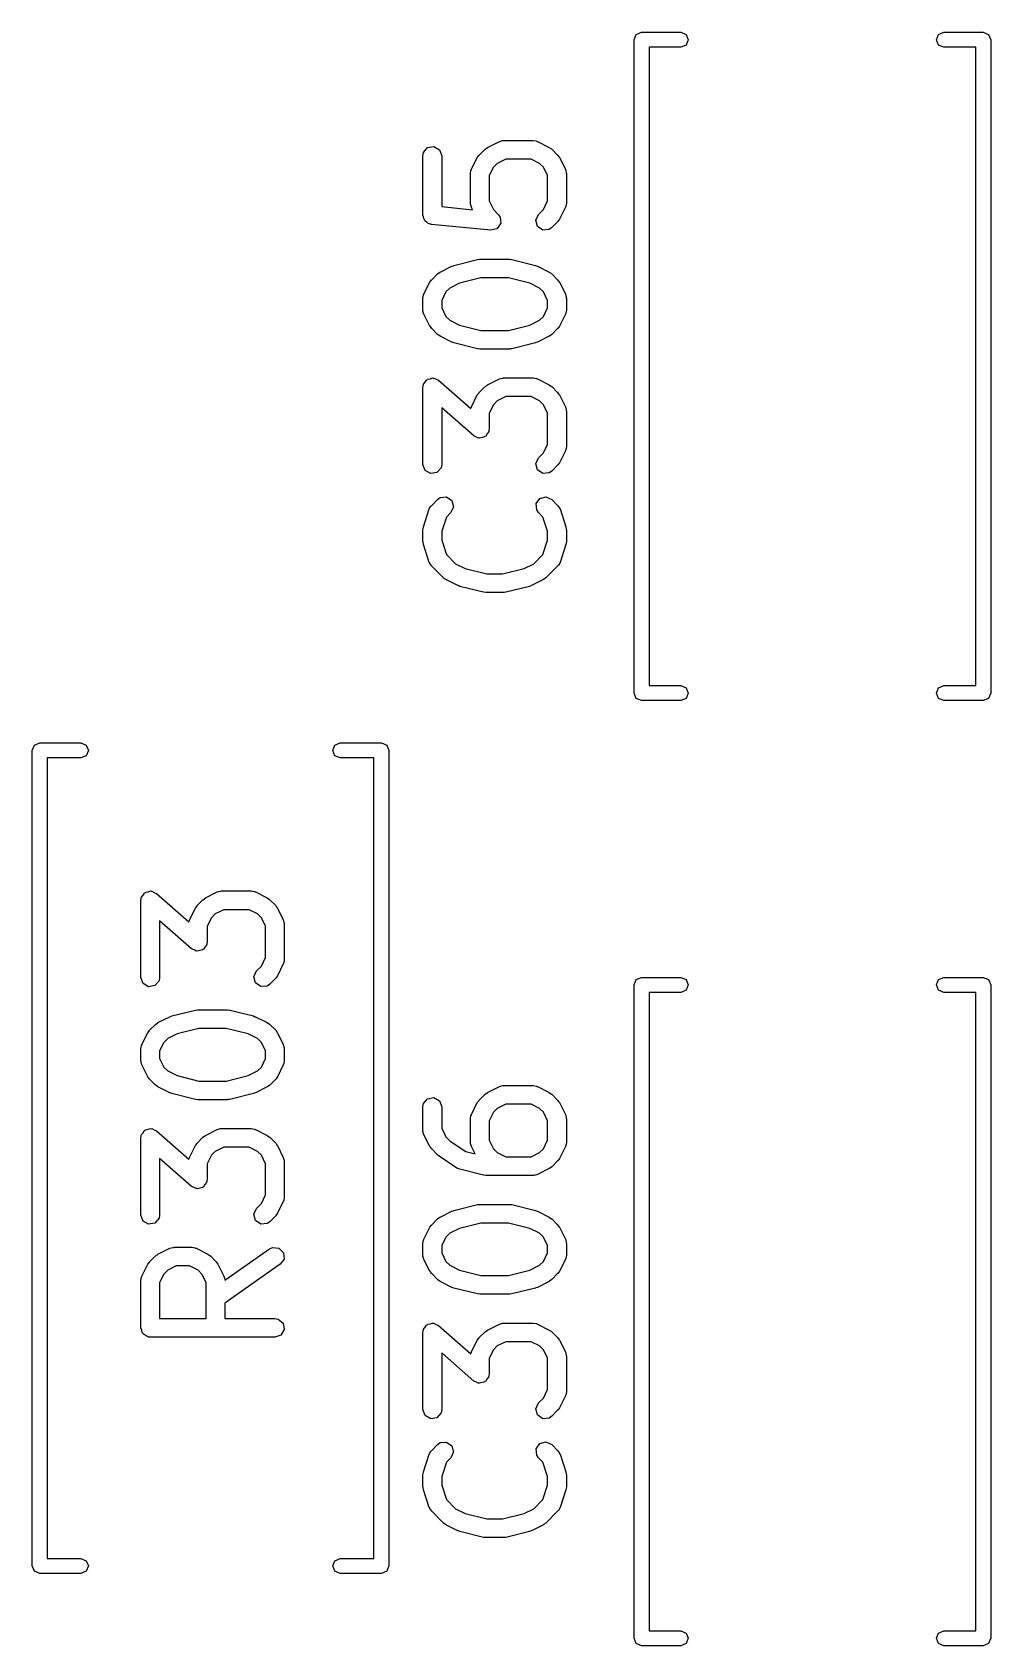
# Model space of a CAD drawing. Extents: x 96 to 185.9, y -128.5 to -80.8.
# Drawn here: x 116.02 to 123.71, y -126.49 to -113.55 of the extents above; entities that cross this region are included whole.
import ezdxf

# ---------------------------------------------------------------- set-up
doc = ezdxf.new("R2010")
doc.units = 0
doc.layers.add('BLACK', color=7, linetype='CONTINUOUS')

msp = doc.modelspace()

# ---------------------------------------------------------------- linework, layer by layer
at = {"layer": 'BLACK', "linetype": 'CONTINUOUS'}
for p, q in [((120.846, -113.61), (120.863, -113.568)), ((120.846, -118.85), (120.846, -113.61)), ((120.863, -113.568), (120.906, -113.55)), ((120.906, -113.55), (121.221, -113.55)), ((121.221, -113.55), (121.263, -113.568)), ((121.263, -113.568), (121.281, -113.61)), ((121.281, -113.61), (121.263, -113.653)), ((123.271, -113.61), (123.288, -113.568)), ((123.288, -113.653), (123.271, -113.61)), ((123.288, -113.568), (123.331, -113.55)), ((123.331, -113.55), (123.646, -113.55)), ((123.646, -113.55), (123.688, -113.568)), ((123.688, -113.568), (123.706, -113.61)), ((123.706, -113.61), (123.706, -118.85)), ((121.221, -113.67), (120.966, -113.67)), ((120.966, -113.67), (120.966, -118.79)), ((121.263, -113.653), (121.221, -113.67)), ((123.331, -113.67), (123.288, -113.653)), ((123.586, -113.67), (123.331, -113.67)), ((123.586, -118.79), (123.586, -113.67)), ((119.153, -114.54), (119.158, -114.514)), ((119.158, -114.514), (119.19, -114.475)), ((119.19, -114.475), (119.241, -114.466)), ((119.241, -114.466), (119.285, -114.492)), ((119.285, -114.492), (119.303, -114.54)), ((119.604, -114.535), (119.651, -114.487)), ((119.651, -114.487), (119.67, -114.474)), ((119.67, -114.474), (119.671, -114.473)), ((119.671, -114.473), (119.766, -114.425)), ((119.766, -114.425), (119.791, -114.418)), ((119.791, -114.418), (119.795, -114.419)), ((119.795, -114.419), (119.799, -114.417)), ((119.799, -114.417), (120.038, -114.417)), ((120.038, -114.417), (120.063, -114.422)), ((120.063, -114.422), (120.067, -114.425)), ((120.067, -114.425), (120.071, -114.425)), ((120.071, -114.425), (120.166, -114.473)), ((120.166, -114.473), (120.184, -114.486)), ((120.184, -114.486), (120.186, -114.487)), ((120.186, -114.487), (120.233, -114.535)), ((119.153, -115.016), (119.153, -114.54)), ((119.303, -114.54), (119.303, -114.948)), ((119.542, -114.649), (119.589, -114.554)), ((119.589, -114.554), (119.603, -114.536)), ((119.603, -114.536), (119.604, -114.535)), ((119.718, -114.632), (119.684, -114.7)), ((119.749, -114.602), (119.718, -114.632)), ((119.817, -114.567), (119.749, -114.602)), ((120.02, -114.567), (119.817, -114.567)), ((120.088, -114.602), (120.02, -114.567)), ((120.119, -114.632), (120.088, -114.602)), ((120.153, -114.7), (120.119, -114.632)), ((120.233, -114.535), (120.246, -114.553)), ((120.246, -114.553), (120.247, -114.554)), ((120.247, -114.554), (120.295, -114.649)), ((119.534, -114.683), (119.538, -114.657)), ((119.534, -114.921), (119.534, -114.683)), ((119.538, -114.657), (119.541, -114.654)), ((119.541, -114.654), (119.542, -114.649)), ((119.684, -114.7), (119.684, -114.903)), ((120.153, -114.903), (120.153, -114.7)), ((120.295, -114.649), (120.302, -114.674)), ((120.302, -114.674), (120.301, -114.679)), ((120.301, -114.679), (120.303, -114.683)), ((120.303, -114.683), (120.303, -114.921)), ((119.684, -114.903), (119.718, -114.972)), ((120.119, -114.972), (120.153, -114.903)), ((119.158, -115.031), (119.153, -115.016)), ((119.16, -115.047), (119.158, -115.031)), ((119.303, -114.948), (119.551, -114.973)), ((119.535, -114.925), (119.534, -114.921)), ((119.534, -114.929), (119.535, -114.925)), ((119.542, -114.954), (119.534, -114.929)), ((119.551, -114.973), (119.542, -114.954)), ((119.718, -114.972), (119.757, -115.011)), ((119.757, -115.011), (119.772, -115.032)), ((119.772, -115.032), (119.772, -115.033)), ((119.772, -115.033), (119.773, -115.033)), ((119.773, -115.033), (119.774, -115.058)), ((120.058, -115.057), (120.08, -115.011)), ((120.08, -115.011), (120.119, -114.972)), ((120.295, -114.954), (120.247, -115.05)), ((120.296, -114.95), (120.295, -114.954)), ((120.298, -114.947), (120.296, -114.95)), ((120.303, -114.921), (120.298, -114.947)), ((119.167, -115.054), (119.16, -115.047)), ((119.171, -115.064), (119.167, -115.054)), ((119.184, -115.072), (119.171, -115.064)), ((119.195, -115.084), (119.184, -115.072)), ((119.212, -115.088), (119.195, -115.084)), ((119.215, -115.09), (119.212, -115.088)), ((119.217, -115.09), (119.215, -115.09)), ((119.221, -115.091), (119.217, -115.09)), ((119.697, -115.138), (119.221, -115.091)), ((119.698, -115.138), (119.697, -115.138)), ((119.697, -115.138), (119.697, -115.138)), ((119.722, -115.132), (119.698, -115.138)), ((119.746, -115.126), (119.722, -115.132)), ((119.747, -115.125), (119.746, -115.126)), ((119.762, -115.105), (119.747, -115.125)), ((119.747, -115.125), (119.747, -115.125)), ((119.776, -115.084), (119.762, -115.105)), ((119.774, -115.058), (119.777, -115.083)), ((119.777, -115.083), (119.776, -115.084)), ((119.776, -115.084), (119.776, -115.084)), ((120.071, -115.107), (120.058, -115.057)), ((120.113, -115.136), (120.071, -115.107)), ((120.164, -115.132), (120.113, -115.136)), ((120.186, -115.117), (120.164, -115.132)), ((120.233, -115.069), (120.186, -115.117)), ((120.234, -115.068), (120.233, -115.069)), ((120.247, -115.05), (120.234, -115.068)), ((119.385, -115.425), (119.397, -115.422)), ((119.397, -115.422), (119.4, -115.42)), ((119.4, -115.42), (119.591, -115.372)), ((119.591, -115.372), (119.606, -115.371)), ((119.606, -115.371), (119.609, -115.37)), ((119.609, -115.37), (119.847, -115.37)), ((119.847, -115.37), (119.862, -115.372)), ((119.862, -115.372), (119.865, -115.372)), ((119.865, -115.372), (120.056, -115.42)), ((120.056, -115.42), (120.068, -115.425)), ((119.161, -115.649), (119.209, -115.554)), ((119.209, -115.554), (119.222, -115.536)), ((119.222, -115.536), (119.223, -115.535)), ((119.223, -115.535), (119.27, -115.487)), ((119.27, -115.487), (119.289, -115.474)), ((119.289, -115.474), (119.29, -115.473)), ((119.29, -115.473), (119.385, -115.425)), ((119.618, -115.52), (119.445, -115.563)), ((119.838, -115.52), (119.618, -115.52)), ((120.011, -115.563), (119.838, -115.52)), ((120.068, -115.425), (120.071, -115.425)), ((120.071, -115.425), (120.166, -115.473)), ((120.166, -115.473), (120.184, -115.486)), ((120.184, -115.486), (120.186, -115.487)), ((120.186, -115.487), (120.233, -115.535)), ((120.233, -115.535), (120.246, -115.553)), ((120.246, -115.553), (120.247, -115.554)), ((120.247, -115.554), (120.295, -115.649)), ((119.153, -115.683), (119.158, -115.657)), ((119.153, -115.778), (119.153, -115.683)), ((119.158, -115.657), (119.16, -115.654)), ((119.16, -115.654), (119.161, -115.649)), ((119.337, -115.632), (119.303, -115.7)), ((119.368, -115.602), (119.337, -115.632)), ((119.445, -115.563), (119.368, -115.602)), ((120.088, -115.602), (120.011, -115.563)), ((120.119, -115.632), (120.088, -115.602)), ((120.153, -115.7), (120.119, -115.632)), ((120.295, -115.649), (120.302, -115.674)), ((120.302, -115.674), (120.301, -115.679)), ((120.301, -115.679), (120.303, -115.683)), ((120.303, -115.683), (120.303, -115.778)), ((119.155, -115.782), (119.153, -115.778)), ((119.153, -115.787), (119.155, -115.782)), ((119.161, -115.812), (119.153, -115.787)), ((119.209, -115.907), (119.161, -115.812)), ((119.303, -115.7), (119.303, -115.76)), ((119.303, -115.76), (119.337, -115.829)), ((120.119, -115.829), (120.153, -115.76)), ((120.153, -115.76), (120.153, -115.7)), ((120.295, -115.812), (120.247, -115.907)), ((120.296, -115.807), (120.295, -115.812)), ((120.298, -115.804), (120.296, -115.807)), ((120.303, -115.778), (120.298, -115.804)), ((119.21, -115.908), (119.209, -115.907)), ((119.223, -115.926), (119.21, -115.908)), ((119.27, -115.974), (119.223, -115.926)), ((119.337, -115.829), (119.368, -115.859)), ((119.368, -115.859), (119.445, -115.898)), ((119.445, -115.898), (119.618, -115.941)), ((119.618, -115.941), (119.838, -115.941)), ((119.838, -115.941), (120.011, -115.898)), ((120.011, -115.898), (120.088, -115.859)), ((120.088, -115.859), (120.119, -115.829)), ((120.233, -115.926), (120.186, -115.974)), ((120.234, -115.925), (120.233, -115.926)), ((120.247, -115.907), (120.234, -115.925)), ((119.272, -115.975), (119.27, -115.974)), ((119.29, -115.988), (119.272, -115.975)), ((119.385, -116.036), (119.29, -115.988)), ((119.388, -116.036), (119.385, -116.036)), ((119.4, -116.041), (119.388, -116.036)), ((119.591, -116.089), (119.4, -116.041)), ((120.056, -116.041), (119.865, -116.089)), ((120.059, -116.039), (120.056, -116.041)), ((120.071, -116.036), (120.059, -116.039)), ((120.166, -115.988), (120.071, -116.036)), ((120.167, -115.987), (120.166, -115.988)), ((120.186, -115.974), (120.167, -115.987)), ((119.594, -116.089), (119.591, -116.089)), ((119.609, -116.091), (119.594, -116.089)), ((119.847, -116.091), (119.609, -116.091)), ((119.85, -116.09), (119.847, -116.091)), ((119.865, -116.089), (119.85, -116.09)), ((119.19, -116.332), (119.21, -116.329)), ((119.21, -116.329), (119.23, -116.322)), ((119.23, -116.322), (119.235, -116.324)), ((119.235, -116.324), (119.241, -116.323)), ((119.241, -116.323), (119.259, -116.333)), ((119.671, -116.378), (119.766, -116.33)), ((119.766, -116.33), (119.791, -116.323)), ((119.791, -116.323), (119.795, -116.324)), ((119.795, -116.324), (119.799, -116.322)), ((119.799, -116.322), (120.038, -116.322)), ((120.038, -116.322), (120.063, -116.327)), ((120.063, -116.327), (120.067, -116.329)), ((120.067, -116.329), (120.071, -116.33)), ((120.071, -116.33), (120.166, -116.378)), ((119.153, -116.397), (119.155, -116.386)), ((119.153, -117.016), (119.153, -116.397)), ((119.154, -116.383), (119.156, -116.38)), ((119.155, -116.386), (119.154, -116.383)), ((119.156, -116.38), (119.158, -116.371)), ((119.158, -116.371), (119.17, -116.356)), ((119.17, -116.356), (119.181, -116.339)), ((119.181, -116.339), (119.187, -116.337)), ((119.187, -116.337), (119.19, -116.332)), ((119.259, -116.333), (119.277, -116.341)), ((119.277, -116.341), (119.537, -116.568)), ((119.542, -116.554), (119.589, -116.459)), ((119.589, -116.459), (119.603, -116.441)), ((119.603, -116.441), (119.604, -116.439)), ((119.604, -116.439), (119.651, -116.392)), ((119.651, -116.392), (119.67, -116.379)), ((119.67, -116.379), (119.671, -116.378)), ((120.166, -116.378), (120.184, -116.391)), ((120.184, -116.391), (120.186, -116.392)), ((120.186, -116.392), (120.233, -116.439)), ((120.233, -116.439), (120.246, -116.458)), ((120.246, -116.458), (120.247, -116.459)), ((120.247, -116.459), (120.295, -116.554)), ((119.56, -116.787), (119.303, -116.562)), ((119.303, -116.562), (119.303, -117.016)), ((119.537, -116.568), (119.538, -116.562)), ((119.538, -116.562), (119.541, -116.558)), ((119.541, -116.558), (119.542, -116.554)), ((119.718, -116.537), (119.684, -116.605)), ((119.749, -116.506), (119.718, -116.537)), ((119.817, -116.472), (119.749, -116.506)), ((120.02, -116.472), (119.817, -116.472)), ((120.088, -116.506), (120.02, -116.472)), ((120.119, -116.537), (120.088, -116.506)), ((120.153, -116.605), (120.119, -116.537)), ((120.295, -116.554), (120.302, -116.579)), ((120.302, -116.579), (120.301, -116.583)), ((120.301, -116.583), (120.303, -116.588)), ((120.303, -116.588), (120.303, -116.873)), ((119.684, -116.605), (119.684, -116.73)), ((120.153, -116.856), (120.153, -116.605)), ((119.578, -116.794), (119.56, -116.787)), ((119.596, -116.804), (119.578, -116.794)), ((119.602, -116.803), (119.596, -116.804)), ((119.607, -116.805), (119.602, -116.803)), ((119.627, -116.799), (119.607, -116.805)), ((119.646, -116.795), (119.627, -116.799)), ((119.65, -116.791), (119.646, -116.795)), ((119.656, -116.789), (119.65, -116.791)), ((119.666, -116.772), (119.656, -116.789)), ((119.679, -116.756), (119.666, -116.772)), ((119.681, -116.748), (119.679, -116.756)), ((119.683, -116.745), (119.681, -116.748)), ((119.684, -116.73), (119.682, -116.742)), ((119.682, -116.742), (119.683, -116.745)), ((120.058, -117.01), (120.08, -116.963)), ((120.08, -116.963), (120.119, -116.924)), ((120.119, -116.924), (120.153, -116.856)), ((120.295, -116.907), (120.247, -117.002)), ((120.296, -116.902), (120.295, -116.907)), ((120.298, -116.899), (120.296, -116.902)), ((120.303, -116.873), (120.298, -116.899)), ((119.171, -117.064), (119.153, -117.016)), ((119.215, -117.09), (119.171, -117.064)), ((119.265, -117.081), (119.215, -117.09)), ((119.298, -117.042), (119.265, -117.081)), ((119.303, -117.016), (119.298, -117.042)), ((120.071, -117.059), (120.058, -117.01)), ((120.113, -117.089), (120.071, -117.059)), ((120.164, -117.084), (120.113, -117.089)), ((120.186, -117.069), (120.164, -117.084)), ((120.233, -117.022), (120.186, -117.069)), ((120.234, -117.02), (120.233, -117.022)), ((120.247, -117.002), (120.234, -117.02)), ((119.204, -117.373), (119.217, -117.35)), ((119.217, -117.35), (119.221, -117.348)), ((119.221, -117.348), (119.223, -117.344)), ((119.223, -117.344), (119.27, -117.296)), ((119.27, -117.296), (119.292, -117.281)), ((119.292, -117.281), (119.343, -117.277)), ((119.343, -117.277), (119.385, -117.306)), ((119.398, -117.356), (119.376, -117.402)), ((119.385, -117.306), (119.398, -117.356)), ((120.06, -117.33), (120.09, -117.288)), ((120.065, -117.381), (120.06, -117.33)), ((120.09, -117.288), (120.139, -117.275)), ((120.139, -117.275), (120.186, -117.296)), ((120.186, -117.296), (120.233, -117.344)), ((120.233, -117.344), (120.248, -117.365)), ((120.248, -117.365), (120.249, -117.37)), ((119.157, -117.516), (119.204, -117.373)), ((119.341, -117.438), (119.303, -117.552)), ((119.376, -117.402), (119.341, -117.438)), ((120.08, -117.402), (120.065, -117.381)), ((120.115, -117.438), (120.08, -117.402)), ((120.153, -117.552), (120.115, -117.438)), ((120.249, -117.37), (120.252, -117.373)), ((120.252, -117.373), (120.299, -117.516)), ((119.153, -117.54), (119.157, -117.518)), ((119.153, -117.635), (119.153, -117.54)), ((119.157, -117.518), (119.157, -117.516)), ((119.303, -117.552), (119.303, -117.623)), ((119.303, -117.623), (119.341, -117.738)), ((120.115, -117.738), (120.153, -117.623)), ((120.153, -117.623), (120.153, -117.552)), ((120.299, -117.516), (120.302, -117.538)), ((120.302, -117.538), (120.303, -117.54)), ((120.303, -117.54), (120.303, -117.635)), ((119.154, -117.637), (119.153, -117.635)), ((119.157, -117.659), (119.154, -117.637)), ((119.204, -117.802), (119.157, -117.659)), ((119.341, -117.738), (119.415, -117.812)), ((120.041, -117.812), (120.115, -117.738)), ((120.299, -117.659), (120.252, -117.802)), ((120.303, -117.635), (120.299, -117.657)), ((120.299, -117.657), (120.299, -117.659)), ((119.207, -117.805), (119.204, -117.802)), ((119.208, -117.81), (119.207, -117.805)), ((119.223, -117.831), (119.208, -117.81)), ((119.318, -117.926), (119.223, -117.831)), ((119.415, -117.812), (119.492, -117.85)), ((119.492, -117.85), (119.666, -117.893)), ((119.79, -117.893), (119.964, -117.85)), ((119.964, -117.85), (120.041, -117.812)), ((120.233, -117.831), (120.138, -117.926)), ((120.235, -117.827), (120.233, -117.831)), ((120.239, -117.825), (120.235, -117.827)), ((120.252, -117.802), (120.239, -117.825)), ((119.319, -117.927), (119.318, -117.926)), ((119.337, -117.94), (119.319, -117.927)), ((119.433, -117.988), (119.337, -117.94)), ((119.436, -117.988), (119.433, -117.988)), ((119.448, -117.994), (119.436, -117.988)), ((119.638, -118.041), (119.448, -117.994)), ((119.666, -117.893), (119.79, -117.893)), ((120.008, -117.994), (119.818, -118.041)), ((120.011, -117.992), (120.008, -117.994)), ((120.023, -117.988), (120.011, -117.992)), ((120.119, -117.94), (120.023, -117.988)), ((120.12, -117.939), (120.119, -117.94)), ((120.138, -117.926), (120.12, -117.939)), ((119.642, -118.041), (119.638, -118.041)), ((119.657, -118.043), (119.642, -118.041)), ((119.799, -118.043), (119.657, -118.043)), ((119.803, -118.042), (119.799, -118.043)), ((119.818, -118.041), (119.803, -118.042)), ((120.863, -118.893), (120.846, -118.85)), ((120.906, -118.91), (120.863, -118.893)), ((121.221, -118.91), (120.906, -118.91)), ((120.966, -118.79), (121.221, -118.79)), ((121.221, -118.79), (121.263, -118.808)), ((121.263, -118.893), (121.221, -118.91)), ((121.263, -118.808), (121.281, -118.85)), ((121.281, -118.85), (121.263, -118.893)), ((123.271, -118.85), (123.288, -118.808)), ((123.288, -118.893), (123.271, -118.85)), ((123.288, -118.808), (123.331, -118.79)), ((123.331, -118.91), (123.288, -118.893)), ((123.331, -118.79), (123.586, -118.79)), ((123.646, -118.91), (123.331, -118.91)), ((123.688, -118.893), (123.646, -118.91)), ((123.706, -118.85), (123.688, -118.893)), ((116.02, -119.31), (116.037, -119.268)), ((116.037, -119.268), (116.08, -119.25)), ((116.08, -119.25), (116.41, -119.25)), ((116.41, -119.25), (116.452, -119.268)), ((116.452, -119.268), (116.47, -119.31)), ((118.43, -119.31), (118.447, -119.268)), ((118.447, -119.268), (118.49, -119.25)), ((118.49, -119.25), (118.82, -119.25)), ((118.82, -119.25), (118.862, -119.268)), ((118.862, -119.268), (118.88, -119.31)), ((116.02, -125.85), (116.02, -119.31)), ((116.41, -119.37), (116.14, -119.37)), ((116.14, -119.37), (116.14, -125.79)), ((116.452, -119.353), (116.41, -119.37)), ((116.47, -119.31), (116.452, -119.353)), ((118.447, -119.353), (118.43, -119.31)), ((118.49, -119.37), (118.447, -119.353)), ((118.76, -119.37), (118.49, -119.37)), ((118.76, -125.79), (118.76, -119.37)), ((118.88, -119.31), (118.88, -125.85)), ((116.896, -120.486), (116.909, -120.471)), ((116.909, -120.471), (116.919, -120.454)), ((116.919, -120.454), (116.925, -120.452)), ((116.925, -120.452), (116.929, -120.447)), ((116.929, -120.447), (116.949, -120.444)), ((116.949, -120.444), (116.968, -120.437)), ((116.968, -120.437), (116.973, -120.439)), ((116.973, -120.439), (116.979, -120.438)), ((116.979, -120.438), (116.997, -120.448)), ((116.997, -120.448), (117.016, -120.456)), ((117.016, -120.456), (117.276, -120.683)), ((117.409, -120.493), (117.504, -120.445)), ((117.504, -120.445), (117.529, -120.438)), ((117.529, -120.438), (117.533, -120.439)), ((117.533, -120.439), (117.538, -120.437)), ((117.538, -120.437), (117.776, -120.437)), ((117.776, -120.437), (117.801, -120.442)), ((117.801, -120.442), (117.805, -120.445)), ((117.805, -120.445), (117.809, -120.445)), ((117.809, -120.445), (117.904, -120.493)), ((116.891, -120.512), (116.893, -120.501)), ((116.891, -121.131), (116.891, -120.512)), ((116.893, -120.498), (116.894, -120.495)), ((116.893, -120.501), (116.893, -120.498)), ((116.894, -120.495), (116.896, -120.486)), ((117.28, -120.669), (117.328, -120.574)), ((117.328, -120.574), (117.341, -120.556)), ((117.341, -120.556), (117.342, -120.554)), ((117.342, -120.554), (117.389, -120.507)), ((117.389, -120.507), (117.408, -120.494)), ((117.408, -120.494), (117.409, -120.493)), ((117.555, -120.587), (117.487, -120.621)), ((117.758, -120.587), (117.555, -120.587)), ((117.827, -120.621), (117.758, -120.587)), ((117.904, -120.493), (117.922, -120.506)), ((117.922, -120.506), (117.924, -120.507)), ((117.924, -120.507), (117.972, -120.554)), ((117.972, -120.554), (117.984, -120.573)), ((117.984, -120.573), (117.986, -120.574)), ((117.986, -120.574), (118.033, -120.669)), ((117.298, -120.902), (117.041, -120.677)), ((117.041, -120.677), (117.041, -121.131)), ((117.276, -120.683), (117.277, -120.677)), ((117.277, -120.677), (117.28, -120.673)), ((117.28, -120.673), (117.28, -120.669)), ((117.456, -120.652), (117.422, -120.72)), ((117.422, -120.72), (117.422, -120.845)), ((117.487, -120.621), (117.456, -120.652)), ((117.857, -120.652), (117.827, -120.621)), ((117.891, -120.72), (117.857, -120.652)), ((117.891, -120.971), (117.891, -120.72)), ((118.033, -120.669), (118.041, -120.694)), ((118.041, -120.694), (118.04, -120.698)), ((118.04, -120.698), (118.041, -120.703)), ((118.041, -120.703), (118.041, -120.988)), ((117.422, -120.845), (117.42, -120.857)), ((117.42, -120.857), (117.421, -120.86)), ((117.317, -120.909), (117.298, -120.902)), ((117.334, -120.919), (117.317, -120.909)), ((117.34, -120.918), (117.334, -120.919)), ((117.346, -120.92), (117.34, -120.918)), ((117.365, -120.914), (117.346, -120.92)), ((117.385, -120.91), (117.365, -120.914)), ((117.388, -120.906), (117.385, -120.91)), ((117.394, -120.904), (117.388, -120.906)), ((117.405, -120.887), (117.394, -120.904)), ((117.418, -120.871), (117.405, -120.887)), ((117.419, -120.863), (117.418, -120.871)), ((117.421, -120.86), (117.419, -120.863)), ((117.857, -121.039), (117.891, -120.971)), ((118.041, -120.988), (118.037, -121.014)), ((117.796, -121.125), (117.818, -121.078)), ((117.818, -121.078), (117.857, -121.039)), ((117.986, -121.117), (117.972, -121.135)), ((118.033, -121.022), (117.986, -121.117)), ((118.034, -121.017), (118.033, -121.022)), ((118.037, -121.014), (118.034, -121.017)), ((116.909, -121.179), (116.891, -121.131)), ((116.953, -121.205), (116.909, -121.179)), ((117.004, -121.196), (116.953, -121.205)), ((117.037, -121.157), (117.004, -121.196)), ((117.041, -121.131), (117.037, -121.157)), ((117.81, -121.174), (117.796, -121.125)), ((117.852, -121.204), (117.81, -121.174)), ((117.903, -121.199), (117.852, -121.204)), ((117.924, -121.184), (117.903, -121.199)), ((117.972, -121.137), (117.924, -121.184)), ((117.972, -121.135), (117.972, -121.137)), ((120.846, -121.19), (120.863, -121.148)), ((120.846, -126.43), (120.846, -121.19)), ((120.863, -121.148), (120.906, -121.13)), ((120.906, -121.13), (121.221, -121.13)), ((121.221, -121.13), (121.263, -121.148)), ((121.263, -121.233), (121.221, -121.25)), ((121.263, -121.148), (121.281, -121.19)), ((121.281, -121.19), (121.263, -121.233)), ((123.271, -121.19), (123.288, -121.148)), ((123.288, -121.233), (123.271, -121.19)), ((123.288, -121.148), (123.331, -121.13)), ((123.331, -121.25), (123.288, -121.233)), ((123.331, -121.13), (123.646, -121.13)), ((123.646, -121.13), (123.688, -121.148)), ((123.688, -121.148), (123.706, -121.19)), ((123.706, -121.19), (123.706, -126.43)), ((121.221, -121.25), (120.966, -121.25)), ((120.966, -121.25), (120.966, -126.37)), ((123.586, -121.25), (123.331, -121.25)), ((123.586, -126.37), (123.586, -121.25)), ((117.008, -121.507), (117.027, -121.494)), ((117.027, -121.494), (117.028, -121.493)), ((117.028, -121.493), (117.123, -121.445)), ((117.123, -121.445), (117.136, -121.441)), ((117.136, -121.441), (117.138, -121.439)), ((117.138, -121.439), (117.329, -121.392)), ((117.329, -121.392), (117.344, -121.391)), ((117.344, -121.391), (117.347, -121.389)), ((117.347, -121.389), (117.585, -121.389)), ((117.585, -121.389), (117.6, -121.392)), ((117.6, -121.392), (117.603, -121.392)), ((117.603, -121.392), (117.794, -121.439)), ((117.794, -121.439), (117.806, -121.445)), ((117.806, -121.445), (117.809, -121.445)), ((117.809, -121.445), (117.904, -121.493)), ((117.904, -121.493), (117.922, -121.506)), ((117.922, -121.506), (117.924, -121.507)), ((116.899, -121.669), (116.947, -121.574)), ((116.947, -121.574), (116.96, -121.556)), ((116.96, -121.556), (116.961, -121.554)), ((116.961, -121.554), (117.008, -121.507)), ((117.106, -121.621), (117.075, -121.652)), ((117.183, -121.583), (117.106, -121.621)), ((117.356, -121.539), (117.183, -121.583)), ((117.576, -121.539), (117.356, -121.539)), ((117.75, -121.583), (117.576, -121.539)), ((117.827, -121.621), (117.75, -121.583)), ((117.857, -121.652), (117.827, -121.621)), ((117.924, -121.507), (117.972, -121.554)), ((117.972, -121.554), (117.984, -121.573)), ((117.984, -121.573), (117.986, -121.574)), ((117.986, -121.574), (118.033, -121.669)), ((116.891, -121.703), (116.896, -121.677)), ((116.891, -121.798), (116.891, -121.703)), ((116.896, -121.677), (116.899, -121.673)), ((116.899, -121.673), (116.899, -121.669)), ((117.075, -121.652), (117.041, -121.72)), ((117.041, -121.72), (117.041, -121.78)), ((117.891, -121.72), (117.857, -121.652)), ((117.891, -121.78), (117.891, -121.72)), ((118.033, -121.669), (118.041, -121.694)), ((118.041, -121.694), (118.04, -121.698)), ((118.04, -121.698), (118.041, -121.703)), ((118.041, -121.703), (118.041, -121.798)), ((116.893, -121.802), (116.891, -121.798)), ((116.892, -121.806), (116.893, -121.802)), ((116.899, -121.831), (116.892, -121.806)), ((116.947, -121.927), (116.899, -121.831)), ((117.041, -121.78), (117.075, -121.849)), ((117.075, -121.849), (117.106, -121.879)), ((117.106, -121.879), (117.183, -121.918)), ((117.75, -121.918), (117.827, -121.879)), ((117.827, -121.879), (117.857, -121.849)), ((117.857, -121.849), (117.891, -121.78)), ((118.033, -121.831), (117.986, -121.927)), ((118.034, -121.827), (118.033, -121.831)), ((118.037, -121.823), (118.034, -121.827)), ((118.041, -121.798), (118.037, -121.823)), ((116.948, -121.928), (116.947, -121.927)), ((116.961, -121.946), (116.948, -121.928)), ((117.008, -121.994), (116.961, -121.946)), ((117.01, -121.994), (117.008, -121.994)), ((117.028, -122.008), (117.01, -121.994)), ((117.123, -122.055), (117.028, -122.008)), ((117.183, -121.918), (117.356, -121.961)), ((117.356, -121.961), (117.576, -121.961)), ((117.576, -121.961), (117.75, -121.918)), ((117.904, -122.008), (117.809, -122.055)), ((117.906, -122.007), (117.904, -122.008)), ((117.924, -121.994), (117.906, -122.007)), ((117.972, -121.946), (117.924, -121.994)), ((117.986, -121.927), (117.972, -121.945)), ((117.972, -121.945), (117.972, -121.946)), ((119.671, -122.053), (119.766, -122.005)), ((119.766, -122.005), (119.791, -121.998)), ((119.791, -121.998), (119.795, -121.999)), ((119.795, -121.999), (119.799, -121.997)), ((119.799, -121.997), (120.038, -121.997)), ((120.038, -121.997), (120.063, -122.002)), ((120.063, -122.002), (120.067, -122.005)), ((120.067, -122.005), (120.071, -122.005)), ((120.071, -122.005), (120.166, -122.053)), ((117.127, -122.056), (117.123, -122.055)), ((117.138, -122.061), (117.127, -122.056)), ((117.329, -122.109), (117.138, -122.061)), ((117.332, -122.108), (117.329, -122.109)), ((117.347, -122.111), (117.332, -122.108)), ((117.585, -122.111), (117.347, -122.111)), ((117.588, -122.11), (117.585, -122.111)), ((117.603, -122.109), (117.588, -122.11)), ((117.794, -122.061), (117.603, -122.109)), ((117.797, -122.059), (117.794, -122.061)), ((117.809, -122.055), (117.797, -122.059)), ((119.153, -122.168), (119.158, -122.142)), ((119.158, -122.142), (119.19, -122.103)), ((119.19, -122.103), (119.241, -122.094)), ((119.241, -122.094), (119.285, -122.119)), ((119.285, -122.119), (119.303, -122.168)), ((119.542, -122.229), (119.589, -122.134)), ((119.589, -122.134), (119.603, -122.116)), ((119.603, -122.116), (119.604, -122.115)), ((119.604, -122.115), (119.651, -122.067)), ((119.651, -122.067), (119.67, -122.054)), ((119.67, -122.054), (119.671, -122.053)), ((119.817, -122.147), (119.749, -122.182)), ((120.02, -122.147), (119.817, -122.147)), ((120.088, -122.182), (120.02, -122.147)), ((120.166, -122.053), (120.184, -122.066)), ((120.184, -122.066), (120.186, -122.067)), ((120.186, -122.067), (120.233, -122.115)), ((120.233, -122.115), (120.246, -122.133)), ((120.246, -122.133), (120.247, -122.134)), ((120.247, -122.134), (120.295, -122.229)), ((119.153, -122.358), (119.153, -122.168)), ((119.303, -122.168), (119.303, -122.34)), ((119.534, -122.263), (119.538, -122.237)), ((119.534, -122.453), (119.534, -122.263)), ((119.538, -122.237), (119.541, -122.234)), ((119.541, -122.234), (119.542, -122.229)), ((119.718, -122.212), (119.684, -122.28)), ((119.684, -122.28), (119.684, -122.436)), ((119.749, -122.182), (119.718, -122.212)), ((120.119, -122.212), (120.088, -122.182)), ((120.153, -122.28), (120.119, -122.212)), ((120.153, -122.436), (120.153, -122.28)), ((120.295, -122.229), (120.302, -122.254)), ((120.302, -122.254), (120.301, -122.259)), ((120.301, -122.259), (120.303, -122.263)), ((120.303, -122.263), (120.303, -122.453)), ((116.891, -122.417), (116.893, -122.406)), ((116.893, -122.402), (116.894, -122.4)), ((116.893, -122.406), (116.893, -122.402)), ((116.894, -122.4), (116.896, -122.391)), ((116.896, -122.391), (116.909, -122.376)), ((116.909, -122.376), (116.919, -122.358)), ((116.919, -122.358), (116.925, -122.356)), ((116.925, -122.356), (116.929, -122.352)), ((116.929, -122.352), (116.949, -122.348)), ((116.949, -122.348), (116.968, -122.342)), ((116.968, -122.342), (116.973, -122.344)), ((116.973, -122.344), (116.979, -122.343)), ((116.979, -122.343), (116.997, -122.353)), ((116.997, -122.353), (117.016, -122.36)), ((117.016, -122.36), (117.276, -122.588)), ((117.342, -122.459), (117.389, -122.411)), ((117.389, -122.411), (117.408, -122.399)), ((117.408, -122.399), (117.409, -122.397)), ((117.409, -122.397), (117.504, -122.35)), ((117.504, -122.35), (117.529, -122.342)), ((117.529, -122.342), (117.533, -122.343)), ((117.533, -122.343), (117.538, -122.342)), ((117.538, -122.342), (117.776, -122.342)), ((117.776, -122.342), (117.801, -122.346)), ((117.801, -122.346), (117.805, -122.349)), ((117.805, -122.349), (117.809, -122.35)), ((117.809, -122.35), (117.904, -122.397)), ((117.904, -122.397), (117.922, -122.411)), ((117.922, -122.411), (117.924, -122.411)), ((117.924, -122.411), (117.972, -122.459)), ((119.155, -122.362), (119.153, -122.358)), ((119.153, -122.367), (119.155, -122.362)), ((119.161, -122.392), (119.153, -122.367)), ((119.209, -122.487), (119.161, -122.392)), ((119.303, -122.34), (119.337, -122.409)), ((119.337, -122.409), (119.371, -122.443)), ((116.891, -123.036), (116.891, -122.417)), ((117.28, -122.574), (117.328, -122.479)), ((117.328, -122.479), (117.341, -122.461)), ((117.341, -122.461), (117.342, -122.459)), ((117.487, -122.526), (117.456, -122.557)), ((117.555, -122.492), (117.487, -122.526)), ((117.758, -122.492), (117.555, -122.492)), ((117.827, -122.526), (117.758, -122.492)), ((117.857, -122.557), (117.827, -122.526)), ((117.972, -122.459), (117.984, -122.477)), ((117.984, -122.477), (117.986, -122.479)), ((117.986, -122.479), (118.033, -122.574)), ((119.21, -122.488), (119.209, -122.487)), ((119.223, -122.506), (119.21, -122.488)), ((119.27, -122.554), (119.223, -122.506)), ((119.371, -122.443), (119.497, -122.527)), ((119.497, -122.527), (119.571, -122.545)), ((119.535, -122.457), (119.534, -122.453)), ((119.534, -122.462), (119.535, -122.457)), ((119.542, -122.487), (119.534, -122.462)), ((119.571, -122.545), (119.542, -122.487)), ((119.684, -122.436), (119.718, -122.504)), ((119.718, -122.504), (119.749, -122.534)), ((119.749, -122.534), (119.817, -122.569)), ((120.02, -122.569), (120.088, -122.534)), ((120.088, -122.534), (120.119, -122.504)), ((120.119, -122.504), (120.153, -122.436)), ((120.295, -122.487), (120.247, -122.582)), ((120.296, -122.482), (120.295, -122.487)), ((120.298, -122.479), (120.296, -122.482)), ((120.303, -122.453), (120.298, -122.479)), ((117.298, -122.807), (117.041, -122.582)), ((117.041, -122.582), (117.041, -123.036)), ((117.276, -122.588), (117.277, -122.582)), ((117.277, -122.582), (117.28, -122.578)), ((117.28, -122.578), (117.28, -122.574)), ((117.456, -122.557), (117.422, -122.625)), ((117.422, -122.625), (117.422, -122.75)), ((117.891, -122.625), (117.857, -122.557)), ((117.891, -122.875), (117.891, -122.625)), ((118.033, -122.574), (118.041, -122.599)), ((118.041, -122.599), (118.04, -122.603)), ((118.04, -122.603), (118.041, -122.607)), ((118.041, -122.607), (118.041, -122.893)), ((119.273, -122.555), (119.27, -122.554)), ((119.282, -122.563), (119.273, -122.555)), ((119.424, -122.659), (119.282, -122.563)), ((119.425, -122.659), (119.424, -122.659)), ((119.448, -122.669), (119.425, -122.659)), ((119.638, -122.716), (119.448, -122.669)), ((119.817, -122.569), (120.02, -122.569)), ((120.166, -122.663), (120.071, -122.711)), ((120.167, -122.662), (120.166, -122.663)), ((120.186, -122.649), (120.167, -122.662)), ((120.233, -122.602), (120.186, -122.649)), ((120.234, -122.6), (120.233, -122.602)), ((120.247, -122.582), (120.234, -122.6)), ((117.405, -122.791), (117.394, -122.809)), ((117.418, -122.776), (117.405, -122.791)), ((117.419, -122.767), (117.418, -122.776)), ((117.421, -122.765), (117.419, -122.767)), ((117.422, -122.75), (117.42, -122.761)), ((117.42, -122.761), (117.421, -122.765)), ((119.642, -122.716), (119.638, -122.716)), ((119.657, -122.719), (119.642, -122.716)), ((120.038, -122.719), (119.657, -122.719)), ((120.042, -122.717), (120.038, -122.719)), ((120.046, -122.718), (120.042, -122.717)), ((120.071, -122.711), (120.046, -122.718)), ((117.317, -122.814), (117.298, -122.807)), ((117.334, -122.824), (117.317, -122.814)), ((117.34, -122.823), (117.334, -122.824)), ((117.346, -122.825), (117.34, -122.823)), ((117.365, -122.819), (117.346, -122.825)), ((117.385, -122.815), (117.365, -122.819)), ((117.388, -122.811), (117.385, -122.815)), ((117.394, -122.809), (117.388, -122.811)), ((117.857, -122.944), (117.891, -122.875)), ((118.033, -122.927), (117.986, -123.022)), ((118.034, -122.922), (118.033, -122.927)), ((118.037, -122.919), (118.034, -122.922)), ((118.041, -122.893), (118.037, -122.919)), ((116.909, -123.084), (116.891, -123.036)), ((117.041, -123.036), (117.037, -123.062)), ((117.796, -123.029), (117.818, -122.983)), ((117.81, -123.079), (117.796, -123.029)), ((117.818, -122.983), (117.857, -122.944)), ((117.972, -123.041), (117.924, -123.089)), ((117.986, -123.022), (117.972, -123.04)), ((117.972, -123.04), (117.972, -123.041)), ((119.27, -123.067), (119.289, -123.054)), ((119.289, -123.054), (119.29, -123.053)), ((119.29, -123.053), (119.385, -123.005)), ((119.385, -123.005), (119.397, -123.002)), ((119.397, -123.002), (119.4, -123)), ((119.4, -123), (119.591, -122.952)), ((119.591, -122.952), (119.606, -122.951)), ((119.606, -122.951), (119.609, -122.95)), ((119.609, -122.95), (119.847, -122.95)), ((119.847, -122.95), (119.862, -122.952)), ((119.862, -122.952), (119.865, -122.952)), ((119.865, -122.952), (120.056, -123)), ((120.056, -123), (120.068, -123.005)), ((120.068, -123.005), (120.071, -123.005)), ((120.071, -123.005), (120.166, -123.053)), ((120.166, -123.053), (120.184, -123.066)), ((116.953, -123.11), (116.909, -123.084)), ((117.004, -123.101), (116.953, -123.11)), ((117.037, -123.062), (117.004, -123.101)), ((117.852, -123.108), (117.81, -123.079)), ((117.903, -123.104), (117.852, -123.108)), ((117.924, -123.089), (117.903, -123.104)), ((119.161, -123.229), (119.209, -123.134)), ((119.209, -123.134), (119.222, -123.116)), ((119.222, -123.116), (119.223, -123.115)), ((119.223, -123.115), (119.27, -123.067)), ((119.368, -123.182), (119.337, -123.212)), ((119.445, -123.143), (119.368, -123.182)), ((119.618, -123.1), (119.445, -123.143)), ((119.838, -123.1), (119.618, -123.1)), ((120.011, -123.143), (119.838, -123.1)), ((120.088, -123.182), (120.011, -123.143)), ((120.119, -123.212), (120.088, -123.182)), ((120.184, -123.066), (120.186, -123.067)), ((120.186, -123.067), (120.233, -123.115)), ((120.233, -123.115), (120.246, -123.133)), ((120.246, -123.133), (120.247, -123.134)), ((120.247, -123.134), (120.295, -123.229)), ((117.028, -123.35), (117.123, -123.302)), ((117.123, -123.302), (117.148, -123.295)), ((117.148, -123.295), (117.152, -123.296)), ((117.152, -123.296), (117.157, -123.294)), ((117.157, -123.294), (117.3, -123.294)), ((117.3, -123.294), (117.325, -123.299)), ((117.325, -123.299), (117.329, -123.302)), ((117.329, -123.302), (117.333, -123.302)), ((117.333, -123.302), (117.428, -123.35)), ((117.565, -123.559), (117.923, -123.308)), ((117.923, -123.308), (117.947, -123.297)), ((117.947, -123.297), (117.998, -123.301)), ((117.998, -123.301), (118.034, -123.338)), ((119.153, -123.263), (119.158, -123.237)), ((119.153, -123.358), (119.153, -123.263)), ((119.158, -123.237), (119.16, -123.234)), ((119.16, -123.234), (119.161, -123.229)), ((119.337, -123.212), (119.303, -123.28)), ((119.303, -123.28), (119.303, -123.34)), ((120.153, -123.28), (120.119, -123.212)), ((120.153, -123.34), (120.153, -123.28)), ((120.295, -123.229), (120.302, -123.254)), ((120.302, -123.254), (120.301, -123.259)), ((120.301, -123.259), (120.303, -123.263)), ((120.303, -123.263), (120.303, -123.358)), ((116.899, -123.526), (116.947, -123.431)), ((116.947, -123.431), (116.96, -123.413)), ((116.96, -123.413), (116.961, -123.411)), ((116.961, -123.411), (117.008, -123.364)), ((117.008, -123.364), (117.027, -123.351)), ((117.027, -123.351), (117.028, -123.35)), ((117.174, -123.444), (117.106, -123.479)), ((117.282, -123.444), (117.174, -123.444)), ((117.35, -123.479), (117.282, -123.444)), ((117.428, -123.35), (117.446, -123.363)), ((117.446, -123.363), (117.448, -123.364)), ((117.448, -123.364), (117.495, -123.411)), ((117.495, -123.411), (117.508, -123.43)), ((117.508, -123.43), (117.509, -123.431)), ((117.509, -123.431), (117.557, -123.526)), ((118.009, -123.431), (117.565, -123.742)), ((118.039, -123.389), (118.009, -123.431)), ((118.034, -123.338), (118.039, -123.389)), ((119.155, -123.362), (119.153, -123.358)), ((119.153, -123.367), (119.155, -123.362)), ((119.161, -123.392), (119.153, -123.367)), ((119.209, -123.487), (119.161, -123.392)), ((119.303, -123.34), (119.337, -123.409)), ((119.337, -123.409), (119.368, -123.439)), ((119.368, -123.439), (119.445, -123.478)), ((120.011, -123.478), (120.088, -123.439)), ((120.088, -123.439), (120.119, -123.409)), ((120.119, -123.409), (120.153, -123.34)), ((120.295, -123.392), (120.247, -123.487)), ((120.296, -123.387), (120.295, -123.392)), ((120.298, -123.384), (120.296, -123.387)), ((120.303, -123.358), (120.298, -123.384)), ((116.891, -123.56), (116.896, -123.534)), ((116.891, -123.941), (116.891, -123.56)), ((116.896, -123.534), (116.899, -123.531)), ((116.899, -123.531), (116.899, -123.526)), ((117.075, -123.509), (117.041, -123.577)), ((117.106, -123.479), (117.075, -123.509)), ((117.381, -123.509), (117.35, -123.479)), ((117.415, -123.577), (117.381, -123.509)), ((117.557, -123.526), (117.564, -123.551)), ((117.564, -123.551), (117.563, -123.556)), ((117.563, -123.556), (117.565, -123.559)), ((119.21, -123.488), (119.209, -123.487)), ((119.223, -123.506), (119.21, -123.488)), ((119.27, -123.554), (119.223, -123.506)), ((119.272, -123.555), (119.27, -123.554)), ((119.29, -123.568), (119.272, -123.555)), ((119.385, -123.616), (119.29, -123.568)), ((119.445, -123.478), (119.618, -123.521)), ((119.618, -123.521), (119.838, -123.521)), ((119.838, -123.521), (120.011, -123.478)), ((120.166, -123.568), (120.071, -123.616)), ((120.167, -123.567), (120.166, -123.568)), ((120.186, -123.554), (120.167, -123.567)), ((120.233, -123.506), (120.186, -123.554)), ((120.234, -123.505), (120.233, -123.506)), ((120.247, -123.487), (120.234, -123.505)), ((117.041, -123.577), (117.041, -123.866)), ((117.415, -123.866), (117.415, -123.577)), ((119.388, -123.616), (119.385, -123.616)), ((119.4, -123.621), (119.388, -123.616)), ((119.591, -123.669), (119.4, -123.621)), ((119.594, -123.669), (119.591, -123.669)), ((119.609, -123.671), (119.594, -123.669)), ((119.847, -123.671), (119.609, -123.671)), ((119.85, -123.67), (119.847, -123.671)), ((119.865, -123.669), (119.85, -123.67)), ((120.056, -123.621), (119.865, -123.669)), ((120.059, -123.619), (120.056, -123.621)), ((120.071, -123.616), (120.059, -123.619)), ((117.565, -123.742), (117.565, -123.866)), ((116.898, -123.959), (116.891, -123.941)), ((116.901, -123.978), (116.898, -123.959)), ((117.041, -123.866), (117.415, -123.866)), ((117.565, -123.866), (117.966, -123.866)), ((117.966, -123.866), (117.992, -123.87)), ((117.992, -123.87), (118.031, -123.903)), ((118.04, -123.954), (118.014, -123.998)), ((118.031, -123.903), (118.04, -123.954)), ((119.154, -123.963), (119.156, -123.96)), ((119.155, -123.966), (119.154, -123.963)), ((119.156, -123.96), (119.158, -123.951)), ((119.158, -123.951), (119.17, -123.936)), ((119.17, -123.936), (119.181, -123.919)), ((119.181, -123.919), (119.187, -123.917)), ((119.187, -123.917), (119.19, -123.912)), ((119.19, -123.912), (119.21, -123.909)), ((119.21, -123.909), (119.23, -123.902)), ((119.23, -123.902), (119.235, -123.904)), ((119.235, -123.904), (119.241, -123.903)), ((119.241, -123.903), (119.259, -123.913)), ((119.259, -123.913), (119.277, -123.921)), ((119.277, -123.921), (119.537, -124.148)), ((119.651, -123.972), (119.67, -123.959)), ((119.67, -123.959), (119.671, -123.958)), ((119.671, -123.958), (119.766, -123.91)), ((119.766, -123.91), (119.791, -123.903)), ((119.791, -123.903), (119.795, -123.904)), ((119.795, -123.904), (119.799, -123.902)), ((119.799, -123.902), (120.038, -123.902)), ((120.038, -123.902), (120.063, -123.907)), ((120.063, -123.907), (120.067, -123.909)), ((120.067, -123.909), (120.071, -123.91)), ((120.071, -123.91), (120.166, -123.958)), ((120.166, -123.958), (120.184, -123.971)), ((116.906, -123.983), (116.901, -123.978)), ((116.909, -123.989), (116.906, -123.983)), ((116.926, -123.999), (116.909, -123.989)), ((116.941, -124.011), (116.926, -123.999)), ((116.95, -124.013), (116.941, -124.011)), ((116.953, -124.015), (116.95, -124.013)), ((116.956, -124.014), (116.953, -124.015)), ((116.966, -124.016), (116.956, -124.014)), ((117.966, -124.016), (116.966, -124.016)), ((118.014, -123.998), (117.966, -124.016)), ((119.153, -123.977), (119.155, -123.966)), ((119.153, -124.596), (119.153, -123.977)), ((119.542, -124.134), (119.589, -124.039)), ((119.589, -124.039), (119.603, -124.021)), ((119.603, -124.021), (119.604, -124.019)), ((119.604, -124.019), (119.651, -123.972)), ((119.749, -124.086), (119.718, -124.117)), ((119.817, -124.052), (119.749, -124.086)), ((120.02, -124.052), (119.817, -124.052)), ((120.088, -124.086), (120.02, -124.052)), ((120.119, -124.117), (120.088, -124.086)), ((120.184, -123.971), (120.186, -123.972)), ((120.186, -123.972), (120.233, -124.019)), ((120.233, -124.019), (120.246, -124.038)), ((120.246, -124.038), (120.247, -124.039)), ((120.247, -124.039), (120.295, -124.134)), ((119.56, -124.367), (119.303, -124.142)), ((119.303, -124.142), (119.303, -124.596)), ((119.537, -124.148), (119.538, -124.142)), ((119.538, -124.142), (119.541, -124.138)), ((119.541, -124.138), (119.542, -124.134)), ((119.718, -124.117), (119.684, -124.185)), ((119.684, -124.185), (119.684, -124.31)), ((120.153, -124.185), (120.119, -124.117)), ((120.153, -124.436), (120.153, -124.185)), ((120.295, -124.134), (120.302, -124.159)), ((120.302, -124.159), (120.301, -124.163)), ((120.301, -124.163), (120.303, -124.168)), ((120.303, -124.168), (120.303, -124.453)), ((119.666, -124.352), (119.656, -124.369)), ((119.679, -124.336), (119.666, -124.352)), ((119.681, -124.328), (119.679, -124.336)), ((119.683, -124.325), (119.681, -124.328)), ((119.684, -124.31), (119.682, -124.322)), ((119.682, -124.322), (119.683, -124.325)), ((119.578, -124.374), (119.56, -124.367)), ((119.596, -124.384), (119.578, -124.374)), ((119.602, -124.383), (119.596, -124.384)), ((119.607, -124.385), (119.602, -124.383)), ((119.627, -124.379), (119.607, -124.385)), ((119.646, -124.375), (119.627, -124.379)), ((119.65, -124.371), (119.646, -124.375)), ((119.656, -124.369), (119.65, -124.371)), ((120.119, -124.504), (120.153, -124.436)), ((120.296, -124.482), (120.295, -124.487)), ((120.298, -124.479), (120.296, -124.482)), ((120.303, -124.453), (120.298, -124.479)), ((119.171, -124.644), (119.153, -124.596)), ((119.303, -124.596), (119.298, -124.622)), ((120.058, -124.59), (120.08, -124.543)), ((120.071, -124.639), (120.058, -124.59)), ((120.08, -124.543), (120.119, -124.504)), ((120.233, -124.602), (120.186, -124.649)), ((120.234, -124.6), (120.233, -124.602)), ((120.247, -124.582), (120.234, -124.6)), ((120.295, -124.487), (120.247, -124.582)), ((119.215, -124.67), (119.171, -124.644)), ((119.265, -124.661), (119.215, -124.67)), ((119.298, -124.622), (119.265, -124.661)), ((120.113, -124.669), (120.071, -124.639)), ((120.164, -124.664), (120.113, -124.669)), ((120.186, -124.649), (120.164, -124.664)), ((119.27, -124.876), (119.292, -124.861)), ((119.292, -124.861), (119.343, -124.857)), ((119.343, -124.857), (119.385, -124.886)), ((120.06, -124.91), (120.09, -124.868)), ((120.09, -124.868), (120.139, -124.855)), ((120.139, -124.855), (120.186, -124.876)), ((119.157, -125.096), (119.204, -124.953)), ((119.204, -124.953), (119.217, -124.93)), ((119.217, -124.93), (119.221, -124.928)), ((119.221, -124.928), (119.223, -124.924)), ((119.223, -124.924), (119.27, -124.876)), ((119.376, -124.982), (119.341, -125.018)), ((119.398, -124.936), (119.376, -124.982)), ((119.385, -124.886), (119.398, -124.936)), ((120.065, -124.961), (120.06, -124.91)), ((120.08, -124.982), (120.065, -124.961)), ((120.115, -125.018), (120.08, -124.982)), ((120.186, -124.876), (120.233, -124.924)), ((120.233, -124.924), (120.248, -124.945)), ((120.248, -124.945), (120.249, -124.95)), ((120.249, -124.95), (120.252, -124.953)), ((120.252, -124.953), (120.299, -125.096)), ((119.153, -125.12), (119.157, -125.098)), ((119.153, -125.215), (119.153, -125.12)), ((119.157, -125.098), (119.157, -125.096)), ((119.341, -125.018), (119.303, -125.132)), ((120.153, -125.132), (120.115, -125.018)), ((120.299, -125.096), (120.302, -125.118)), ((120.302, -125.118), (120.303, -125.12)), ((120.303, -125.12), (120.303, -125.215)), ((119.154, -125.217), (119.153, -125.215)), ((119.157, -125.239), (119.154, -125.217)), ((119.204, -125.382), (119.157, -125.239)), ((119.303, -125.132), (119.303, -125.203)), ((119.303, -125.203), (119.341, -125.318)), ((120.115, -125.318), (120.153, -125.203)), ((120.153, -125.203), (120.153, -125.132)), ((120.299, -125.239), (120.252, -125.382)), ((120.303, -125.215), (120.299, -125.237)), ((120.299, -125.237), (120.299, -125.239)), ((119.207, -125.385), (119.204, -125.382)), ((119.208, -125.39), (119.207, -125.385)), ((119.341, -125.318), (119.415, -125.392)), ((120.041, -125.392), (120.115, -125.318)), ((120.252, -125.382), (120.239, -125.405)), ((119.223, -125.411), (119.208, -125.39)), ((119.318, -125.506), (119.223, -125.411)), ((119.319, -125.507), (119.318, -125.506)), ((119.337, -125.52), (119.319, -125.507)), ((119.415, -125.392), (119.492, -125.43)), ((119.492, -125.43), (119.666, -125.473)), ((119.666, -125.473), (119.79, -125.473)), ((119.79, -125.473), (119.964, -125.43)), ((119.964, -125.43), (120.041, -125.392)), ((120.138, -125.506), (120.12, -125.519)), ((120.233, -125.411), (120.138, -125.506)), ((120.235, -125.407), (120.233, -125.411)), ((120.239, -125.405), (120.235, -125.407)), ((119.433, -125.568), (119.337, -125.52)), ((119.436, -125.568), (119.433, -125.568)), ((119.448, -125.574), (119.436, -125.568)), ((119.638, -125.621), (119.448, -125.574)), ((119.642, -125.621), (119.638, -125.621)), ((119.657, -125.623), (119.642, -125.621)), ((119.799, -125.623), (119.657, -125.623)), ((119.803, -125.622), (119.799, -125.623)), ((119.818, -125.621), (119.803, -125.622)), ((120.008, -125.574), (119.818, -125.621)), ((120.011, -125.572), (120.008, -125.574)), ((120.023, -125.568), (120.011, -125.572)), ((120.119, -125.52), (120.023, -125.568)), ((120.12, -125.519), (120.119, -125.52)), ((116.037, -125.893), (116.02, -125.85)), ((116.08, -125.91), (116.037, -125.893)), ((116.14, -125.79), (116.41, -125.79)), ((116.41, -125.79), (116.452, -125.808)), ((116.452, -125.893), (116.41, -125.91)), ((116.452, -125.808), (116.47, -125.85)), ((116.47, -125.85), (116.452, -125.893)), ((118.43, -125.85), (118.447, -125.808)), ((118.447, -125.893), (118.43, -125.85)), ((118.447, -125.808), (118.49, -125.79)), ((118.49, -125.91), (118.447, -125.893)), ((118.49, -125.79), (118.76, -125.79)), ((118.862, -125.893), (118.82, -125.91)), ((118.88, -125.85), (118.862, -125.893)), ((116.41, -125.91), (116.08, -125.91)), ((118.82, -125.91), (118.49, -125.91)), ((120.966, -126.37), (121.221, -126.37)), ((121.221, -126.37), (121.263, -126.388)), ((121.263, -126.388), (121.281, -126.43)), ((123.271, -126.43), (123.288, -126.388)), ((123.288, -126.388), (123.331, -126.37)), ((123.331, -126.37), (123.586, -126.37)), ((120.863, -126.473), (120.846, -126.43)), ((120.906, -126.49), (120.863, -126.473)), ((121.221, -126.49), (120.906, -126.49)), ((121.263, -126.473), (121.221, -126.49)), ((121.281, -126.43), (121.263, -126.473)), ((123.288, -126.473), (123.271, -126.43)), ((123.331, -126.49), (123.288, -126.473)), ((123.646, -126.49), (123.331, -126.49)), ((123.688, -126.473), (123.646, -126.49)), ((123.706, -126.43), (123.688, -126.473))]:
    msp.add_line(p, q, dxfattribs=at)

doc.saveas('drawing.dxf')
